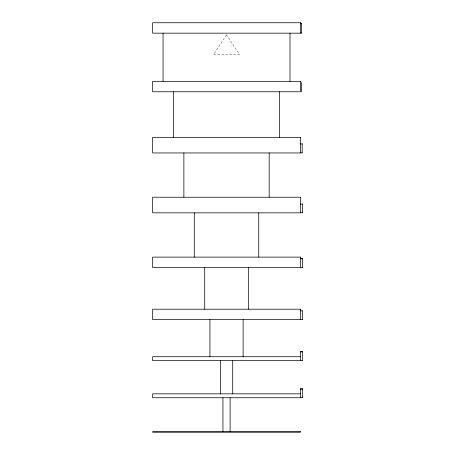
<?xml version="1.0" encoding="UTF-8"?>
<svg xmlns="http://www.w3.org/2000/svg" width="455" height="455" viewBox="0 0 455 455"><rect width="100%" height="100%" fill="white"/><g stroke="black" fill="none" stroke-linecap="round" stroke-linejoin="round"><path stroke-width="0.34" stroke-dasharray="2.27 1.71" d="M226.522 34.819L213.503 54.663L239.546 54.663L226.522 34.819"/><path stroke-width="0.68" d="M300.414 23.233L301.591 23.233L301.591 33.164M300.414 23.745L301.591 23.745M300.414 33.039L301.591 33.039M300.414 143.922L302.177 143.922M300.414 152.835L302.177 152.835M300.414 204.05L302.37 204.05M300.414 212.735L302.37 212.735M300.414 258.303L302.37 258.303L302.37 267.54M300.414 258.781L302.37 258.781M300.414 267.421L302.37 267.421M300.414 310.862L302.37 310.856M300.414 319.501L302.37 319.501M300.414 351.88L302.37 351.88M300.414 356.731L152.63 356.731L152.63 360.639L300.414 360.639L300.414 351.402L302.37 351.402L302.37 360.639M300.414 360.519L302.37 360.519M300.414 393.837L152.63 393.837L152.63 397.744L300.414 397.744L300.414 388.866M300.414 397.625L302.37 397.625M302.37 203.976L302.37 212.849M302.37 310.742L302.37 319.62M302.37 388.866L302.37 397.744M302.177 143.803L302.177 152.954M301.551 82.565L301.551 91.762M290 33.164L290 81.343M279.58 91.762L279.58 137.33M269.167 152.954L269.167 197.225M258.747 212.849L258.747 257.12M248.333 267.54L248.333 309.207M243.124 319.62L243.124 356.731M232.71 360.639L232.71 393.837M230.105 397.744L230.105 431.602M222.944 397.744L222.944 431.602M220.339 360.639L220.339 393.837M209.92 319.62L209.92 356.731M204.716 267.54L204.716 309.207M194.296 212.849L194.296 257.12M183.883 152.954L183.883 197.225M173.463 91.762L173.463 137.33M163.049 33.164L163.049 81.343M300.414 22.75L152.63 22.75L152.63 33.164L300.414 33.164L300.414 22.75M300.414 81.343L152.63 81.343L152.63 91.762L300.414 91.762L300.414 81.343M300.414 137.33L152.63 137.33L152.63 152.954L300.414 152.954L300.414 137.33M300.414 197.225L152.63 197.225L152.63 212.849L300.414 212.849L300.414 197.225M300.414 257.12L152.63 257.12L152.63 267.54L300.414 267.54L300.414 257.12M300.414 309.207L152.63 309.207L152.63 319.62L300.414 319.62L300.414 309.207M302.37 388.945L300.414 388.945L302.37 388.985M300.414 431.602L152.63 431.602L152.63 432.25L300.414 432.25L300.414 431.602"/></g></svg>
